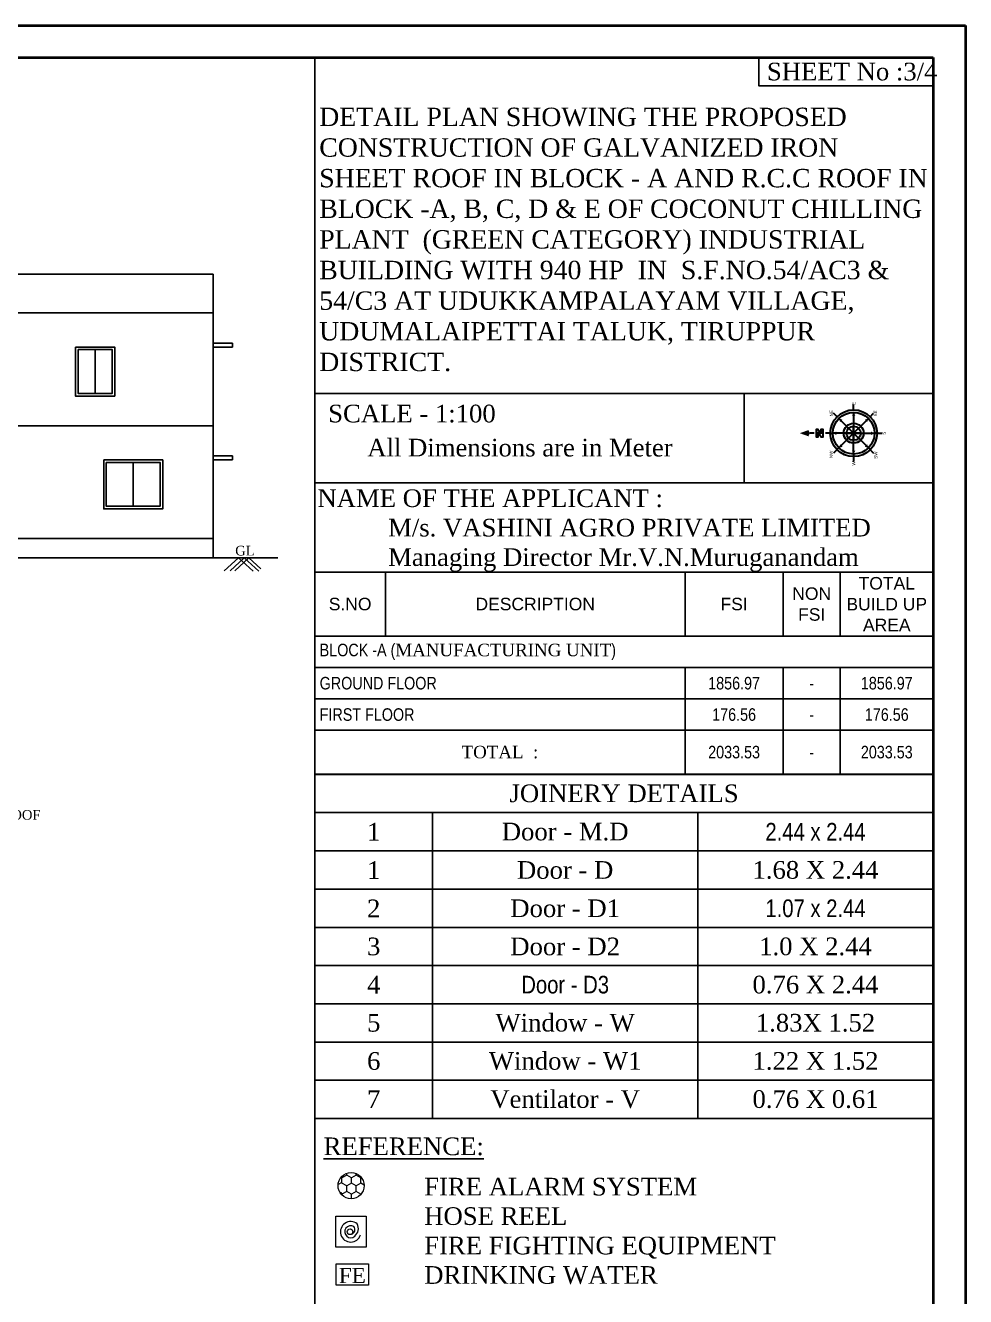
# Model space of a CAD drawing. Header units: metres. Extents: x 7359 to 7957, y 2407 to 2751.
# Drawn here: x 7820.58 to 7849.73, y 2486.7 to 2526.13 of the extents above; entities that cross this region are included whole.
import ezdxf
from ezdxf import colors
from ezdxf.entities.mleader import LeaderData, LeaderLine
from ezdxf.enums import TextEntityAlignment as Align
from ezdxf.math import Vec2, Vec3

# ---------------------------------------------------------------- set-up
doc = ezdxf.new("R2010")
doc.units = ezdxf.units.M
doc.header["$MEASUREMENT"] = 0
doc.styles.add('DIM', font='swissc.ttf')
doc.styles.add('SA', font='arial.ttf')
doc.styles.add('Schedule', font='times.ttf', dxfattribs={"height": 9})
doc.styles.get("Standard").update_dxf_attribs({"font": 'arial.ttf', "height": 0.35})
doc.styles.add('TIMES NEW ROMAN', font='times.ttf')

# ---------------------------------------------------------------- blocks, each defined once
blk = doc.blocks.new('A$C57323508')
at = {"lineweight": 9}
for p, q in [((0.475, 0.647), (0.41, 0.759)), ((0, 0.372), (0.134, 0.372)), ((0.134, 0.647), (0.158, 0.647)), ((0.213, 0.509), (0.134, 0.647)), ((0.134, 0.372), (0.213, 0.509)), ((0.213, 0.234), (0.134, 0.372)), ((0.158, 0.647), (0.181, 0.687)), ((0.213, 0.509), (0.372, 0.509)), ((0.372, 0.509), (0.451, 0.647)), ((0.451, 0.372), (0.372, 0.509)), ((0.372, 0.234), (0.451, 0.372)), ((0.451, 0.372), (0.61, 0.372)), ((0.475, 0.647), (0.634, 0.647)), ((0.689, 0.509), (0.61, 0.647)), ((0.61, 0.372), (0.689, 0.509)), ((0.689, 0.234), (0.61, 0.372)), ((0.634, 0.647), (0.648, 0.671)), ((0.689, 0.509), (0.737, 0.509)), ((0.126, 0.097), (0.134, 0.097)), ((0.134, 0.097), (0.213, 0.234)), ((0.141, 0.084), (0.134, 0.097)), ((0.213, 0.234), (0.372, 0.234)), ((0.451, 0.097), (0.372, 0.234)), ((0.396, 0), (0.451, 0.097)), ((0.451, 0.097), (0.61, 0.097)), ((0.61, 0.097), (0.689, 0.234)), ((0.618, 0.084), (0.61, 0.097)), ((0.689, 0.234), (0.73, 0.234))]:
    blk.add_line(p, q, dxfattribs=at)
blk.add_circle((0.38, 0.38), 0.38, dxfattribs=at)
blk = doc.blocks.new('A$C3F6E631D')
at = {"lineweight": 9}
for p, q in [((0, 0.885), (0.902, 0.885)), ((0, 0), (0, 0.885)), ((0.902, 0.885), (0.902, 0)), ((0.902, 0), (0, 0))]:
    blk.add_line(p, q, dxfattribs=at)
blk.add_circle((0.448, 0.466), 0.0817, dxfattribs=at)
for centre, radius, start, end in [((0.448, 0.447), 0.299, 321.4372, 253.2573), ((0.449, 0.447), 0.174, 329.1263, 222.2936), ((0.509, 0.459), 0.135, 195.9931, 311.1342), ((0.543, 0.517), 0.292, 219.9012, 298.5281)]:
    blk.add_arc(centre, radius, start, end, dxfattribs=at)
blk = doc.blocks.new('A$C453E5C48')
at = {"linetype": 'ByBlock', "lineweight": 9}
for p, q in [((0, 0.489), (0.639, 0.489)), ((0, 0.063), (0, 0.489)), ((0.639, 0.489), (0.639, 0.063)), ((0.639, 0.063), (0, 0.063))]:
    blk.add_line(p, q, dxfattribs=at)
at = {"lineweight": 9, "style": 'Schedule'}
blk.add_text('FE', height=0.3048, dxfattribs=at).set_placement((0.051, 0.103))
blk = doc.blocks.new('*T167')
at = {"color": 0, "linetype": 'ByBlock', "lineweight": -2}
for p, q in [((0, 0), (19.179, 0)), ((0, 0), (0, -10.673)), ((19.179, 0), (19.179, -10.673)), ((0, -1.185), (19.179, -1.185)), ((3.653, -1.185), (3.653, -10.673)), ((11.873, -1.185), (11.873, -10.673)), ((0, -2.375), (19.179, -2.375)), ((0, -3.565), (19.179, -3.565)), ((0, -4.75), (19.179, -4.75)), ((0, -5.934), (19.179, -5.934)), ((0, -7.119), (19.179, -7.119)), ((0, -8.304), (19.179, -8.304)), ((0, -9.488), (19.179, -9.488)), ((0, -10.673), (19.179, -10.673))]:
    blk.add_line(p, q, dxfattribs=at)
at = {"attachment_point": 5}
for s, insert, char_height, width, style in [('JOINERY DETAILS', (9.59, -0.592), 0.54798, 18.72536, 'TIMES NEW ROMAN'), ('1', (1.827, -1.78), 0.548, 3.19927, 'TIMES NEW ROMAN'), ('Door - M.D', (7.763, -1.78), 0.548, 7.76576, 'TIMES NEW ROMAN'), ('2.44 x 2.44', (15.526, -1.78), 0.54798, 6.85246, 'DIM'), ('1', (1.827, -2.97), 0.548, 3.19927, 'TIMES NEW ROMAN'), ('Door - D', (7.763, -2.97), 0.548, 7.76576, 'TIMES NEW ROMAN'), ('{\\fTimes New Roman|b0|i0|c0|p18;1.68 X 2.44}', (15.526, -2.97), 0.54798, 6.85246, 'DIM'), ('2', (1.827, -4.158), 0.548, 3.19927, 'TIMES NEW ROMAN'), ('1.07 x 2.44', (15.526, -4.158), 0.54798, 6.85246, 'DIM'), ('3', (1.827, -5.342), 0.548, 3.19927, 'TIMES NEW ROMAN'), ('{\\fTimes New Roman|b0|i0|c0|p18;Door - D2}', (7.763, -5.342), 0.54798, 7.76576, 'DIM'), ('{\\fTimes New Roman|b0|i0|c0|p18;1.0 X 2.44}', (15.526, -5.342), 0.54798, 6.85246, 'DIM'), ('4', (1.827, -6.527), 0.548, 3.19927, 'TIMES NEW ROMAN'), ('Door - D3', (7.763, -6.527), 0.548, 7.76576, 'DIM'), ('{\\fTimes New Roman|b0|i0|c0|p18;0.76 X 2.44}', (15.526, -6.527), 0.54798, 6.85246, 'DIM'), ('5', (1.827, -7.711), 0.548, 3.19927, 'TIMES NEW ROMAN'), ('{\\fTimes New Roman|b0|i0|c0|p18;Window - W}', (7.763, -7.711), 0.54798, 7.76576, 'DIM'), ('{\\fTimes New Roman|b0|i0|c0|p18;1.83X 1.52}', (15.526, -7.711), 0.54798, 6.85246, 'DIM'), ('6', (1.827, -8.896), 0.548, 3.19927, 'TIMES NEW ROMAN'), ('Window - W1', (7.763, -8.896), 0.54798, 7.76576, 'TIMES NEW ROMAN'), ('1.22 X 1.52', (15.526, -8.896), 0.54798, 6.85246, 'TIMES NEW ROMAN'), ('7', (1.827, -10.08), 0.548, 3.19927, 'TIMES NEW ROMAN'), ('{\\fTimes New Roman|b0|i0|c0|p18;Ventilator - V}', (7.763, -10.08), 0.54798, 7.76576, 'DIM'), ('{\\fTimes New Roman|b0|i0|c0|p18;0.76 X 0.61}', (15.526, -10.08), 0.54798, 6.85246, 'DIM')]:
    blk.add_mtext(s, dxfattribs=dict(at, insert=insert, char_height=char_height, width=width, style=style))
at = {"color": 0, "insert": (7.763, -4.158), "char_height": 0.548, "width": 7.76576, "attachment_point": 5, "style": 'TIMES NEW ROMAN'}
blk.add_mtext('Door - D1', dxfattribs=at)
blk = doc.blocks.new('TOP NORTH')
at = {"linetype": 'ByBlock', "lineweight": 30}
h = blk.add_hatch(color=256, dxfattribs=at)
h.paths.add_polyline_path([(0, -0.707), (0, -0.793, 1), (0, 0.793), (0, 0.707, -1)])
h.paths.add_polyline_path([(0, 0.24), (0, 0.339, 1), (0, -0.339), (0, -0.24, -1)])
for p, q in [((0, 1.342), (0, 1.491)), ((0, 0.793), (0, 0.961)), ((-0.5, 0.5), (-0.679, 0.679)), ((0.17, -0.17), (-0.5, 0.5)), ((0.5, 0.5), (-0.17, -0.17)), ((0, 0.793), (0, 0.707)), ((0, -0.24), (0, 0.707)), ((0.561, 0.561), (0.679, 0.679)), ((-0.707, 0), (-0.961, 0)), ((-0.707, 0), (0.24, 0)), ((-0.5, -0.5), (0.17, 0.17)), ((0.707, 0), (-0.24, 0)), ((-0.17, 0.17), (0.5, -0.5)), ((0, 0.24), (0, 0.339)), ((0, 0.24), (0, -0.707)), ((0.793, 0), (0.961, 0)), ((0, -0.24), (0, -0.339)), ((-0.5, -0.5), (-0.679, -0.679)), ((0, -0.793), (0, -0.707)), ((0, -0.793), (0, -0.961)), ((0.561, -0.561), (0.679, -0.679))]:
    blk.add_line(p, q, dxfattribs=at)
blk.add_lwpolyline([(-0.024, 1.105), (0.136, 1.105), (0.136, 1.051), (-0.131, 1.051), (-0.131, 1.105), (0.029, 1.212), (-0.131, 1.212), (-0.131, 1.265), (0.136, 1.265), (0.136, 1.212)], close=True, dxfattribs=at)
for radius in [0.793, 0.707, 0.339, 0.24]:
    blk.add_circle((0, 0), radius, dxfattribs=at)
for points in [[(0, 1.83), (-0.106, 1.533), (0, 1.491)], [(0, 1.491), (0.106, 1.533), (0, 1.83)], [(-0.5, 0.5), (-0.38, 0.46), (-0.46, 0.38)], [(0, 0.707), (0.057, 0.593), (-0.057, 0.593)], [(0.5, 0.5), (0.46, 0.38), (0.38, 0.46)], [(-0.707, 0), (-0.593, 0.057), (-0.593, -0.057)], [(0.707, 0), (0.593, -0.057), (0.593, 0.057)], [(-0.5, -0.5), (-0.46, -0.38), (-0.38, -0.46)], [(0.5, -0.5), (0.38, -0.46), (0.46, -0.38)], [(0, -0.707), (-0.057, -0.593), (0.057, -0.593)]]:
    blk.add_solid(points, dxfattribs=at)
at = {"linetype": 'ByBlock', "lineweight": 30, "style": 'SA'}
for s, p in [('NW', (-0.719, 0.708)), ('NE', (0.676, 0.703)), ('W', (-1.027, -0.055)), ('E', (1.01, -0.053)), ('SW', (-0.745, -0.807)), ('SE', (0.672, -0.794)), ('S', (0.002, -1.084))]:
    blk.add_text(s, height=0.109, dxfattribs=at).set_placement(p, align=Align.CENTER)
blk = doc.blocks.new('*T144')
at = {"color": 0, "linetype": 'ByBlock', "lineweight": -2}
for p, q in [((0, 0), (19.179, 0)), ((0, 0), (0, -6.266)), ((2.19, 0), (2.19, -1.99)), ((11.48, 0), (11.48, -1.99)), ((14.524, 0), (14.524, -1.99)), ((16.292, 0), (16.292, -1.99)), ((19.179, 0), (19.179, -6.266)), ((0, -1.99), (19.179, -1.99)), ((0, -2.963), (19.179, -2.963)), ((11.48, -2.963), (11.48, -6.266)), ((14.524, -2.963), (14.524, -6.266)), ((16.292, -2.963), (16.292, -6.266)), ((0, -3.937), (19.179, -3.937)), ((0, -4.91), (19.179, -4.91)), ((0, -6.266), (19.179, -6.266))]:
    blk.add_line(p, q, dxfattribs=at)
at = {"color": 0, "lineweight": 9, "attachment_point": 5}
for s, insert, char_height, width in [('TOTAL BUILD UP AREA', (17.736, -0.995), 0.38819, 2.58647), ('NON FSI', (15.408, -0.995), 0.3882, 1.46798), ('S.NO', (1.095, -0.995), 0.3882, 1.889), ('DESCRIPTION', (6.835, -0.995), 0.38819, 8.98967), ('FSI ', (13.002, -0.995), 0.3882, 2.74308)]:
    blk.add_mtext(s, dxfattribs=dict(at, insert=insert, char_height=char_height, width=width))
at = {"color": 0, "lineweight": 9, "style": 'DIM'}
for s, insert, char_height, width, attachment_point in [('BLOCK -A ({\\fTimes New Roman|b0|i0|c0|p18;\\C256;MANUFACTURING UNIT})', (0.15, -2.476), 0.38819, 18.87867, 4), ('GROUND FLOOR', (0.15, -3.45), 0.38819, 11.17929, 4), ('1856.97', (13.002, -3.45), 0.3882, 2.74308, 5), ('-', (15.408, -3.45), 0.388, 1.46798, 5), ('1856.97', (17.736, -3.45), 0.3882, 2.58647, 5), ('FIRST FLOOR', (0.15, -4.423), 0.38819, 11.17929, 4), ('176.56', (13.002, -4.423), 0.3882, 2.74308, 5), ('176.56', (17.736, -4.423), 0.3882, 2.58647, 5), ('-', (15.408, -4.423), 0.388, 1.46798, 5), ('{\\fTimes New Roman|b0|i0|c0|p18;TOTAL  :}', (5.74, -5.588), 0.38819, 11.17929, 5), ('2033.53', (13.002, -5.588), 0.3882, 2.74308, 5), ('2033.53', (17.736, -5.588), 0.3882, 2.58647, 5), ('-', (15.408, -5.588), 0.388, 1.46798, 5)]:
    blk.add_mtext(s, dxfattribs=dict(at, insert=insert, char_height=char_height, width=width, attachment_point=attachment_point))

msp = doc.modelspace()

# ---------------------------------------------------------------- linework, layer by layer
for p, q in [((7829.5488, 2525.13212), (7829.5488, 2444.13212)), ((7829.5488, 2525.13212), (7829.5488, 2454.84326)), ((7815.61245, 2518.4144), (7826.39787, 2518.4144)), ((7826.39787, 2509.6144), (7826.39787, 2518.4144)), ((7815.61245, 2517.2144), (7826.39787, 2517.2144)), ((7822.73568, 2514.7144), (7822.73568, 2516.0744)), ((7826.99787, 2516.2744), (7826.39787, 2516.2744)), ((7826.39787, 2516.1544), (7826.99787, 2516.1544)), ((7826.99787, 2516.1544), (7826.99787, 2516.2744)), ((7829.5488, 2514.71628), (7848.72809, 2514.71628)), ((7842.86157, 2514.71628), (7842.86157, 2511.94668)), ((7773.09417, 2513.7144), (7826.39787, 2513.7144)), ((7823.91758, 2511.2144), (7823.91758, 2512.5744)), ((7826.99787, 2512.7744), (7826.39787, 2512.7744)), ((7826.39787, 2512.6544), (7826.99787, 2512.6544)), ((7826.99787, 2512.6544), (7826.99787, 2512.7744)), ((7829.5488, 2511.94668), (7848.72809, 2511.94668)), ((7773.09417, 2510.2144), (7826.39787, 2510.2144)), ((7771.09417, 2509.6144), (7828.39787, 2509.6144))]:
    msp.add_line(p, q)
at = {"lineweight": 40}
for points in [[(7849.72809, 2526.13212), (7849.72809, 2443.13212), (7762.85815, 2443.13212), (7762.85815, 2526.13212)], [(7848.72809, 2525.13212), (7848.72809, 2444.13212), (7763.85815, 2444.13212), (7763.85815, 2525.13212)]]:
    msp.add_lwpolyline(points, close=True, dxfattribs=at)
at = {"ltscale": 0.4}
msp.add_lwpolyline([(7848.72809, 2525.13212), (7843.31985, 2525.13212), (7843.31985, 2524.25618), (7848.72809, 2524.25618)], close=True, dxfattribs=at)
for points in [[(7822.1262, 2516.1544), (7823.34515, 2516.1544), (7823.34515, 2514.6344), (7822.1262, 2514.6344)], [(7822.2062, 2516.0744), (7823.26515, 2516.0744), (7823.26515, 2514.7144), (7822.2062, 2514.7144)], [(7823.00336, 2512.6544), (7824.83179, 2512.6544), (7824.83179, 2511.1344), (7823.00336, 2511.1344)], [(7823.08336, 2512.5744), (7824.75179, 2512.5744), (7824.75179, 2511.2144), (7823.08336, 2511.2144)]]:
    msp.add_lwpolyline(points, close=True)
for points in [[(7826.74282, 2509.20725), (7827.18141, 2509.6144), (7827.63939, 2509.19999)], [(7826.91982, 2509.20725), (7827.35841, 2509.6144), (7827.81639, 2509.19999)], [(7827.06714, 2509.20725), (7827.50573, 2509.6144), (7827.87805, 2509.2775)]]:
    msp.add_lwpolyline(points)

# ---------------------------------------------------------------- block references
at = {"xscale": 0.9132994790072102, "yscale": 0.9132994790072102, "zscale": 0.9132994790072102, "rotation": 90}
msp.add_blockref('TOP NORTH', (7846.25793, 2513.48178), dxfattribs=at)
for name, p in [('*T144', (7829.5488, 2509.17396)), ('*T167', (7829.5488, 2502.89809))]:
    msp.add_blockref(name, p)
at = {"linetype": 'ByBlock', "rotation": 90}
for name, p, xscale, yscale, zscale in [('A$C57323508', (7831.07891, 2489.73372), 1.065391411523342, 1.065391411523342, 1.065391411523342), ('A$C3F6E631D', (7831.13775, 2488.23016), 1.06394588523516, 1.06394588523516, 1.06394588523516)]:
    msp.add_blockref(name, p, dxfattribs=dict(at, xscale=xscale, yscale=yscale, zscale=zscale))
at = {"linetype": 'ByBlock', "xscale": 1.55368645738647, "yscale": 1.55368645738647, "zscale": 1.55368645738647}
msp.add_blockref('A$C453E5C48', (7830.21597, 2486.95338), dxfattribs=at)

# ---------------------------------------------------------------- texts
at = {"lineweight": 30, "insert": (7843.56827, 2524.97555), "char_height": 0.5479797, "width": 5.1075776, "attachment_point": 1, "line_spacing_factor": 1.5, "style": 'TIMES NEW ROMAN'}
msp.add_mtext('SHEET No :3/4', dxfattribs=at)
at = {"linetype": 'ByBlock', "ltscale": 5, "insert": (7829.68613, 2523.58049), "char_height": 0.57, "width": 18.8175436, "attachment_point": 1, "style": 'TIMES NEW ROMAN'}
msp.add_mtext('\\A1;DETAIL PLAN SHOWING THE PROPOSED  CONSTRUCTION OF GALVANIZED IRON  SHEET ROOF IN BLOCK - A AND R.C.C ROOF IN BLOCK -A, B, C, D & E OF COCONUT CHILLING PLANT  (GREEN CATEGORY) INDUSTRIAL BUILDING WITH 940 HP  IN  S.F.NO.54/AC3 & 54/C3 AT UDUKKAMPALAYAM VILLAGE, UDUMALAIPETTAI TALUK, TIRUPPUR DISTRICT.', dxfattribs=at)
at = {"linetype": 'ByBlock', "ltscale": 5, "char_height": 0.5479797, "attachment_point": 1, "style": 'TIMES NEW ROMAN'}
for s, width, gutter_width, insert in [('SCALE - 1:100', 7.5843253, 0.9133, (7829.96277, 2514.36549)), ('All Dimensions are in Meter', 9.428001, 0.9133, (7831.17562, 2513.30888)), ('NAME OF THE APPLICANT : \\P{\\C0;^IM/s. VASHINI AGRO PRIVATE LIMITED\\P^IManaging Director Mr.V.N.Muruganandam\\P^I^I^I^I^I}', 54.3140432, 1.03258, (7829.63019, 2511.73918)), ('{\\LREFERENCE:}', 4.793882, 0.9133, (7829.82247, 2491.63223))]:
    msp.add_mtext_dynamic_manual_height_columns(s, width=width, gutter_width=gutter_width, heights=[0], dxfattribs=dict(at, insert=insert))
at = {"attachment_point": 1}
for s, width, gutter_width, insert, char_height in [('{\\fTimes New Roman|b0|i0|c0|p18;GL}', 0.5839661, 1, (7827.08057, 2509.98767), 0.3), ('{\\fTimes New Roman|b0|i0|c0|p18;FIRE ALARM SYSTEM\\PHOSE REEL\\H1.83333x; \\H0.54545x;\\PFIRE FIGHTING EQUIPMENT\\H1.55556x; \\H0.64286x;\\PDRINKING WATER\\H1.64815x; }', 10.9247063, 11.41624, (7832.94124, 2490.38151), 0.5479797)]:
    msp.add_mtext_dynamic_manual_height_columns(s, width=width, gutter_width=gutter_width, heights=[0], dxfattribs=dict(at, insert=insert, char_height=char_height))

# ---------------------------------------------------------------- leaders
ml = msp.add_multileader_mtext('Standard')
ml.set_content('{\\fTimes New Roman|b0|i0|c0|p18;GALVALUME SHEET ROOF}', color=256)
ml.set_leader_properties()
ml.build(insert=Vec2(0, 0))
ml.multileader.update_dxf_attribs({"dogleg_length": 0.36, "arrow_head_size": 0.35})
ctx = ml.context
ctx.base_point, ctx.char_height, ctx.arrow_head_size, ctx.landing_gap_size, ctx.plane_origin = Vec3(7815.24003, 2501.63802), 0.3, 0.35, 0.09, Vec3(7814.2814, 2500.83256)
notes = []
notes.append((ctx, [(0, (1, 1, 0), (7814.88003, 2501.63802), (1, 0), 0.36, [(0, [(7814.2814, 2500.83256)], 0, [])])]))
ctx.mtext.insert, ctx.mtext.flow_direction = Vec3(7815.33003, 2501.79148), 5
for ctx, leaders in notes:
    for number, flags, end, landing, length, lines in leaders:
        leader = LeaderData()
        leader.index, (leader.has_last_leader_line, leader.has_dogleg_vector, leader.attachment_direction) = number, flags
        leader.last_leader_point, leader.dogleg_vector, leader.dogleg_length = Vec3(end), Vec3(landing), length
        for number, points, colour, breaks in lines:
            line = LeaderLine()
            line.index, line.vertices, line.color, line.breaks = number, Vec3.list(points), colors.encode_raw_color(colour), breaks
            leader.lines.append(line)
        ctx.leaders.append(leader)

doc.saveas('drawing.dxf')
